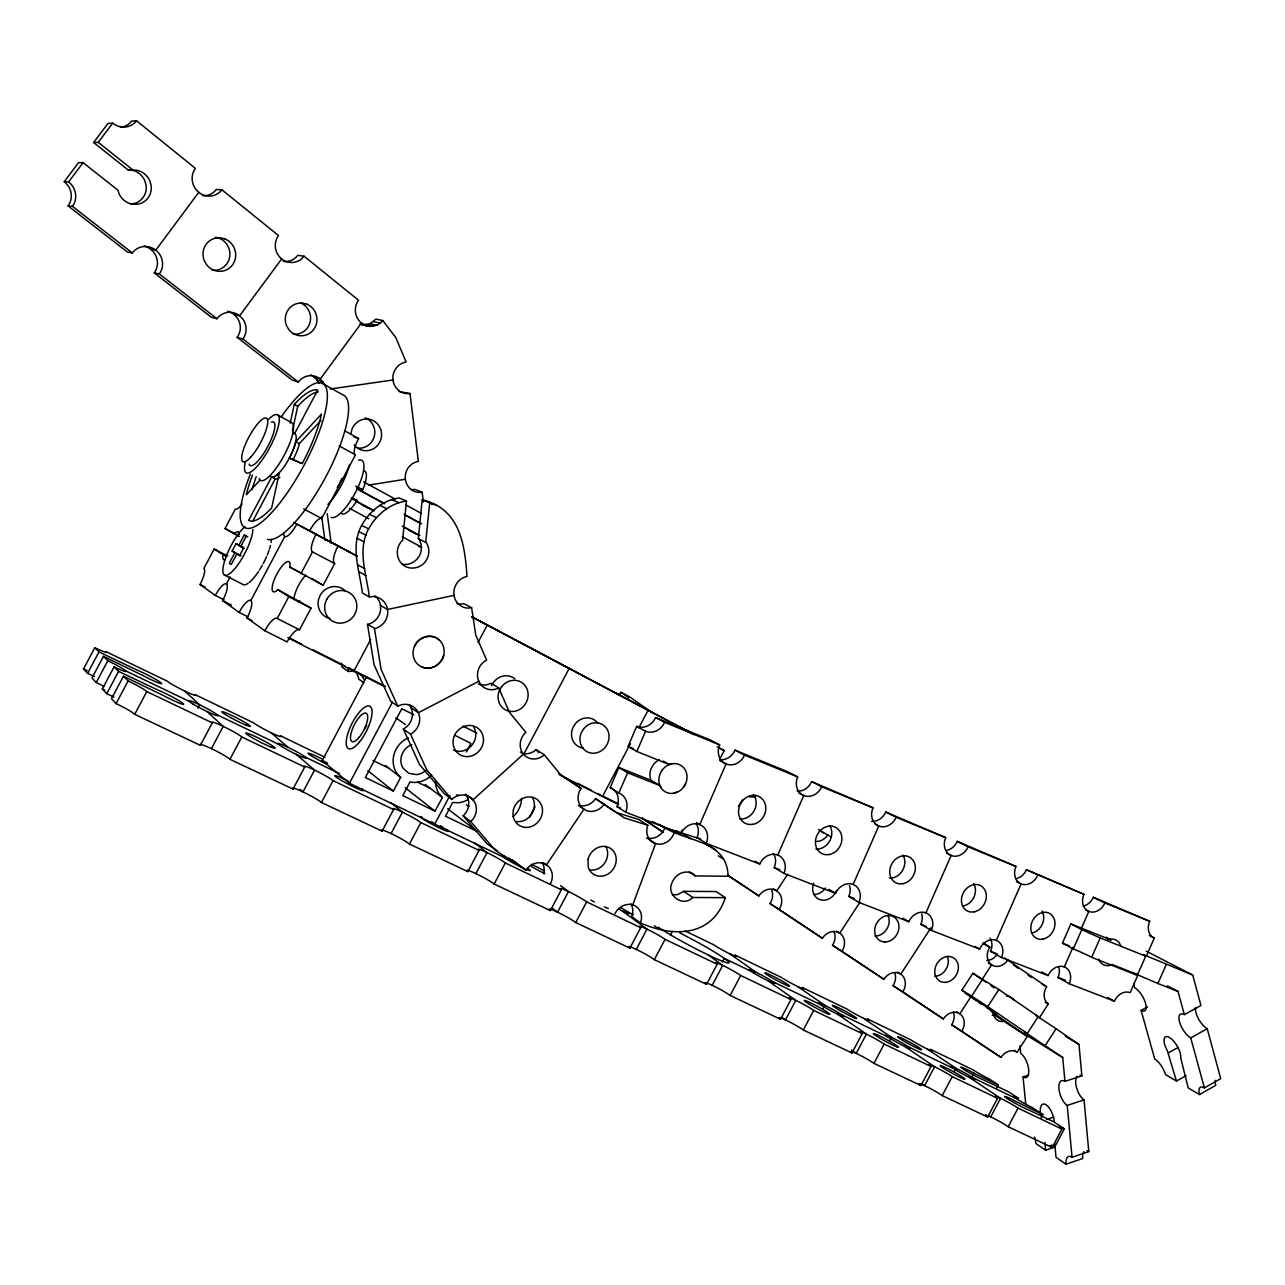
<?xml version="1.0" encoding="UTF-8"?>
<svg xmlns="http://www.w3.org/2000/svg" width="1285" height="1285" viewBox="0 0 1285 1285"><rect width="100%" height="100%" fill="white"/><g stroke="black" fill="none" stroke-linecap="round" stroke-linejoin="round"><path stroke-width="1.5" d="M368.618 485.12L405.353 479.257A15.677 14.938 -73.5 0 1 418.364 461.411L410.011 393.563L406.044 393.595A15.918 15.195 -84.8 0 1 392.953 379.991C391.877 371.75 397.756 363.221 406.124 362.017L395.764 337.473L382.737 320.511L375.879 319.098L369.984 323.724L362.113 324.784M632.686 904.993L655.575 843.651A15.324 13.573 -57.8 0 1 647.849 825.275L624.333 817.886L604.046 804.105L602.922 805.791A15.565 14.007 -57 0 1 585.494 810.16L582.458 808.12A15.565 14.007 -57 0 1 579.953 790.195L581.093 788.508L560.389 774.453L544.214 754.745L542.704 756.11A15.805 14.44 -57.3 0 1 524.746 755.548L522.32 752.608A15.805 14.44 -57.3 0 1 524.376 733.799L525.902 732.418L509.406 712.308L498.725 687.844L497.793 688.407A16.03 14.858 -59.2 0 1 480.204 683.813L478.373 680.295A16.03 14.858 -59.2 0 1 484.027 661.663L486.629 660.121L475.771 635.224L471.627 607.693L468.672 608.126A16.207 15.227 -63.8 0 1 454.215 596.417L453.846 592.273A16.207 15.227 -63.8 0 1 465.909 576.66L466.953 576.515C464.977 543.234 459.13 508.378 422.203 499.769L418.316 538.479L426.524 542.913A16.432 15.629 -65.2 0 1 426.941 559.136C422.637 568.131 409.658 571.311 402.253 564.211A16.432 15.629 -65.2 0 1 401.611 541.178L402.574 540.326L406.462 501.102L399.153 497.986C382.962 500.042 369.405 511.526 361.631 525.469C350.082 546.816 359.72 570.717 362.386 592.963L369.341 596.931L372.971 596.545A16.464 15.677 -57.2 0 1 387.492 608.962L387.749 613.17A16.464 15.677 -57.2 0 1 374.979 628.542L367.494 624.349L374.096 664.859L390.672 701.241L397.772 706.14A16.239 15.179 -52.2 0 1 418.348 712.741L478.855 681.227M406.462 501.102C390.126 503.174 376.457 514.787 368.618 528.842C356.957 550.382 366.659 574.491 369.341 596.931M425.753 541.949L429.688 502.885L422.203 499.769M293.928 599.645L294.249 596.754A16.898 5.124 -62.4 0 1 305.332 575.68L306.023 575.086M308.529 530.303L338.067 545.852A17.235 5.333 -62.1 0 0 334.678 563.553L323.161 585.253L289.848 567.103L290.121 564.854A16.978 4.995 -62.4 0 0 285.72 562.493L283.567 564.372A16.978 4.995 -62.4 0 0 272.436 585.542L272.083 588.434A16.978 4.995 -62.4 0 0 276.387 590.955L277.865 589.687L311.05 608.094L299.55 629.795A17.251 5.333 -62.8 0 0 287.117 641.954L264.855 630.742L247.025 618.021A16.657 4.803 -62.8 0 0 250.88 600.513L284.772 536.52M224.008 599.806L215.334 595.421L200.042 584.514A15.452 4.128 -62.6 0 0 203.865 568.436L214.161 549.016L223.108 554.718L222.787 556.774A15.725 4.289 -62.4 0 0 224.859 559.81M292.45 430.668L297.718 406.365A73.711 20.287 -61.7 0 1 318.375 391.813M290.185 423.134L294.265 404.454A73.759 20.191 -61.7 0 1 317.716 390.11L294.683 433.527A24.576 6.73 -61.7 0 0 292.675 433.623M351.014 433.238L351.994 429.206A15.902 15.324 -78.9 0 1 378.32 424.901L380.36 428.435A15.902 15.324 -78.9 0 1 354.226 444.899M251.956 489.36L256.197 476.687M672.392 894.794L677.468 894.649L683.732 891.324L716.114 891.549L725.399 897.669C712.018 937.424 672.874 937.343 640.38 922.887L641.135 920.767A15.324 13.476 -54 0 0 634.196 905.411L630.742 904.463A15.324 13.476 -54 0 0 614.985 913.651M443.823 655.061C441.783 664.682 430.411 671.172 421.335 666.674M695.988 823.283A15.083 13.3 -58.3 0 1 697 837.627L706.204 843.329L759.74 864.034A14.938 12.914 -59.2 0 1 777.778 855.055L803.751 795.543A14.954 12.962 -62.7 0 1 797.696 776.911L744.545 755.114A15.227 13.428 -62.4 0 1 726.057 763.965L699.763 824.585A15.211 13.38 -58.4 0 0 681.146 833.644L625.666 812.184L616.977 806.643A15.372 13.782 -57.2 0 0 610.198 787.593L618.872 767.547L651.126 780.332L660.072 785.633L661.181 787.882M672.023 763.611L669.212 764.495L636.83 751.5L628.012 746.44L636.685 726.378A15.372 13.83 -62 0 0 655.559 717.528L710.3 739.983L719.68 744.914A15.227 13.428 -62.4 0 0 726.057 763.965L719.809 760.591M625.666 812.184A15.5 13.862 -57.2 0 0 618.856 793.006L627.61 772.783L618.872 767.547M636.83 751.5L645.584 731.261A15.5 13.926 -62 0 0 664.602 722.315L719.68 744.914M773.345 853.497A14.826 12.834 -59.2 0 1 774.229 867.52L783.914 873.382L835.587 893.38A14.681 12.481 -59.9 0 1 853.128 884.465L878.731 826.03L875.278 824.231M849.53 885.702A14.569 12.4 -59.8 0 1 848.807 896.4L858.926 902.407L908.848 921.714A14.424 12.047 -60.4 0 1 925.923 912.88L951.141 855.473A14.44 12.095 -63.1 0 0 968.103 846.831L1016.001 866.476A14.199 11.694 -63.2 0 0 1021.109 883.903L996.293 940.363M1186.103 1075.641L1176.466 1081.038L1167.294 1050.648A13.782 5.429 59.4 0 1 1164.065 1039.308L1164.612 1037.621A13.782 5.429 59.4 0 1 1174.586 1042.264A13.782 5.429 59.4 0 1 1180.77 1058.133L1188.191 1087.913L1199.499 1094.531A13.99 5.493 58.7 0 1 1204.414 1087.881L1190.729 1037.894A14.071 5.67 59.4 0 1 1179.518 1021.864A14.071 5.67 59.4 0 1 1184.368 1014.62L1200.961 1005.48L1192.721 975.042L1143.12 954.498L1145.722 956.185L1137.257 975.347L1091.656 957.309A14.424 0.819 24.1 0 0 1073.296 948.956L1062.438 943.126L1070.903 923.931L1111.172 940.058L1106.256 937.215M990.06 938.082A14.071 11.597 -60.8 0 1 990.574 951.302L1001.465 957.534L1048.126 975.572A13.958 11.276 -61.1 0 1 1064.301 966.914L1073.023 947.238M1081.713 927.545L1088.829 911.434A13.974 11.308 -63.3 0 0 1104.907 902.953L1149.706 921.329A13.75 10.939 -63.4 0 0 1154.315 938.05L1146.397 955.944M1073.296 948.956L1081.825 929.633L1070.903 923.931M1091.656 957.309L1100.201 937.938L1081.825 929.633M1184.368 1014.62L1178.04 991.458L1157.881 983.491L1166.314 964.441M339.963 482.437L341.89 478.438M240.407 555.746L236.842 553.899L231.38 564.26L230.127 564.115L229.421 562.991L234.914 552.695L232.135 551.088L236.087 543.651L243.17 547.314M466.487 751.934L470.904 743.372L454.922 735.357M244.279 548.438L238.769 545.402L244.214 535.074L246.238 536.263L240.729 546.591L243.54 548.181L239.556 555.714L236.842 553.899M851.65 1051.403A14.697 1.237 28.5 0 1 873.945 1063.354L920.96 1085.552L931.031 1066.502A14.52 1.06 28.6 0 1 934.564 1066.743A14.52 1.06 28.6 0 1 952.233 1076.637L997.562 1098.306A14.344 1.012 28.7 0 1 1000.517 1098.306A14.344 1.012 28.7 0 1 1018.041 1108.104L1061.892 1129.065A14.199 0.98 28.8 0 1 1064.333 1128.84L1054.68 1147.12L1045.653 1150.204L1035.919 1143.521A13.011 5.526 70.2 0 0 1034.457 1137.129M954.257 1071.626L955.976 1068.349L927.063 1048.913A13.364 0.9 28.5 0 1 910.744 1039.806L867.327 1018.86A13.525 0.932 28.4 0 1 863.44 1018.25A13.525 0.932 28.4 0 1 847.04 1009.078L802.226 987.474A13.685 0.964 28.3 0 1 797.792 986.591A13.685 0.964 28.3 0 1 781.296 977.371L735.004 955.044A13.878 0.996 28.2 0 1 729.976 953.904A13.878 0.996 28.2 0 1 713.384 944.604L685.034 930.934M920.237 1083.801A14.52 1.189 28.7 0 1 942.21 1095.575L952.233 1076.637M972.07 1076.766L973.918 1073.264L998.3 1085.006L996.469 1088.491M942.21 1095.575L987.651 1117.034L997.562 1098.306M990.719 1116.906L1000.549 1098.322L969.709 1077.585M988.31 1115.814A14.344 1.14 28.8 0 1 1008.195 1126.736L1018.041 1108.104M1041.123 1117.854L1042.842 1114.577L1032.61 1107.766A13.685 0.916 28.7 0 1 1015.792 1098.402L972.809 1077.746M1008.195 1126.736L1052.158 1147.489L1061.892 1129.065M94.544 676.649L87.605 673.34L83.509 668.987L94.785 647.72A16.368 1.301 26.9 0 0 106.173 651.72L167.339 681.227A15.934 1.253 27 0 0 184.51 690.961A15.934 1.253 27 0 0 194.934 694.542L253.868 722.973A15.532 1.221 27.2 0 0 270.974 732.659L288.065 747.324M87.605 673.34L98.977 651.897L94.785 647.72M98.977 651.897L137.254 670.144A16.432 1.333 27 0 1 156.529 679.829A16.432 1.333 27 0 1 159.372 683.202L156.899 682.255A16.432 1.333 27 0 1 142.506 675.316L103.475 656.362L91.99 678.014L96.246 682.512A16.962 1.574 26.7 0 1 104.037 686.447M96.246 682.512L107.828 660.683L103.475 656.362M113.931 697.08L106.751 693.691L102.318 688.985L114.044 666.883A16.962 1.397 26.9 0 0 125.721 670.882L188.943 701.241M106.751 693.691L118.573 671.396L114.044 666.883M118.573 671.396L158.184 690.173A17.042 1.43 27 0 1 178.149 700.197A17.042 1.43 27 0 1 181.297 703.875L178.76 702.927A17.042 1.43 27 0 1 163.854 695.763L123.44 676.215L111.506 698.735L116.084 703.602A17.621 1.703 26.7 0 1 134.716 714.332L200.364 745.332A17.123 1.638 27 0 1 211.35 748.625A17.123 1.638 27 0 1 229.951 759.29L293.028 789.07A16.689 1.59 27.2 0 1 302.955 791.913A16.689 1.59 27.2 0 1 321.459 802.499L382.111 831.138A16.303 1.542 27.5 0 1 391.042 833.531A16.303 1.542 27.5 0 1 409.465 844.052L467.82 871.599L479.048 850.413A15.95 1.333 27.7 0 1 486.967 852.581A15.95 1.333 27.7 0 1 505.31 862.958L561.368 889.766A15.645 1.285 27.9 0 1 568.436 891.565A15.645 1.285 27.9 0 1 586.667 901.861L640.701 927.69A15.372 1.237 28 0 1 646.949 929.135A15.372 1.237 28 0 1 665.084 939.351L717.175 964.248A15.115 1.189 28.2 0 1 722.684 965.372A15.115 1.189 28.2 0 1 740.706 975.508L790.966 999.537A14.906 1.14 28.3 0 1 795.784 1000.34A14.906 1.14 28.3 0 1 813.678 1010.395L862.219 1033.59A14.697 1.092 28.5 0 1 866.363 1034.12A14.697 1.092 28.5 0 1 884.144 1044.079L931.031 1066.502M116.084 703.602L128.131 680.905L123.44 676.215M239.219 536.616L225.02 528.553L235.316 509.133A15.436 4.128 -62 0 0 242.094 504.009M134.716 714.332L146.795 691.555L212.282 722.861A17.123 1.478 27.1 0 1 223.156 726.362A17.123 1.478 27.1 0 1 241.789 736.964L304.706 767.049A16.689 1.43 27.3 0 1 314.52 770.084A16.689 1.43 27.3 0 1 333.056 780.605L393.563 809.534A16.303 1.381 27.5 0 1 402.398 812.12A16.303 1.381 27.5 0 1 420.837 822.577L479.048 850.413M271.665 476.944L248.631 520.377A73.759 20.191 -61.7 0 0 271.649 508.025L279.375 472.607A24.576 6.73 -61.7 0 1 271.665 476.944L275.199 478.855A24.56 6.762 -61.7 0 0 279.809 477.394M253.097 520.505L275.199 478.855M248.101 616.928L239.138 612.399L222.642 600.625A16.03 4.449 -62.7 0 0 226.497 583.872L230.208 576.82M197.922 708.131L199.657 704.839L184.542 690.993M200.364 745.332L212.282 722.861M309.621 530.882A16.56 4.931 -62.1 0 1 321.716 518.53L355.463 454.874A16.576 4.915 -61.3 0 1 358.595 438.522L344.557 430.732M264.855 630.742A17.348 5.188 -62.8 0 1 277.223 618.471L288.772 596.658L277.865 589.687M300.947 573.704L312.512 551.891A17.315 5.204 -62.1 0 1 316.062 534.191L296.835 524.071A16.641 4.803 -62 0 1 287.936 535.7A16.641 4.803 -62 0 1 283.712 533.404M211.399 748.641L223.204 726.378L206.885 711.44M357.407 488.155L362.691 489.778A24.206 7.341 -61.7 0 0 364.522 471.065M229.951 759.29L241.789 736.964M370.658 639.544L353.921 671.091L349.07 667.782M293.028 789.07L304.706 767.049M512.281 859.986L516.875 863.52L349.44 783.288L322.246 760.527L366.53 676.986M321.459 802.499L333.056 780.605M349.44 783.288L392.616 701.819M413.979 714.829L401.803 708.726L365.325 777.553L393.387 791.078L400.663 777.345L397.338 773.923A23.981 22.247 -51.1 0 1 408.341 737.831M478.004 642.548L487.304 625.008M382.111 831.138L393.563 809.534M391.09 833.547L402.43 812.136L390.849 802.675M409.465 844.052L420.837 822.577M449.911 795.479L434.715 824.151L431.583 821.645M523.637 754.456L569.207 668.425M475.884 873.623L487.015 852.614L474.438 842.735M529.484 817.099L535.058 806.578M467.049 870.331A15.95 1.478 27.7 0 1 479.434 875.358A15.95 1.478 27.7 0 1 494.147 884.032L505.31 862.958M630.437 743.678L602.504 796.443L597.927 793.52M638.822 727.84L648.138 710.252M494.147 884.032L550.349 910.567L561.368 889.766M552.887 908.527L557.545 912.205A15.645 1.43 27.9 0 1 575.728 922.55L586.667 901.861M680.375 833.483L682.239 829.965M719.584 759.403L724.258 750.585L717.175 746.826M575.728 922.55L629.875 948.121L640.701 927.69M636.268 949.406L646.981 929.151L621.924 910.663M629.875 948.121A15.372 1.381 28.1 0 1 636.236 949.39A15.372 1.381 28.1 0 1 654.338 959.654L665.084 939.351M670.465 934.902L672.296 931.448M654.338 959.654L706.557 984.326L717.175 964.248M722.443 961.871L724.29 958.385L750.858 971.139M706.557 984.326A15.115 1.333 28.2 0 1 712.163 985.274L722.716 965.388L708.163 954.9M712.163 985.274A15.115 1.333 28.2 0 1 730.137 995.457L740.706 975.508M730.137 995.457L780.541 1019.246L790.966 999.537M780.654 1017.865A14.906 1.285 28.4 0 1 803.302 1029.992L813.678 1010.395M822.994 1008.677L824.777 1005.288L797.824 986.607M803.302 1029.992L851.971 1052.961L862.219 1033.59M873.945 1063.354L884.144 1044.079M889.686 1040.657L891.453 1037.332L863.472 1018.25M431.615 775.128A23.981 22.247 -51.1 0 1 412.18 782.34L410.076 781.826L402.783 795.608L435.005 811.14L442.377 797.583L438.715 793.166A23.756 21.845 -52.4 0 1 435.535 781.939M337.216 487.465L339.144 484.156M341.842 513.839A24.206 7.341 -61.7 0 0 356.764 500.941L351.881 497.584M683.54 787.191L685.58 783.754M414.477 646.323L416.661 642.677A16.239 15.259 -57.6 0 1 436.932 638.276A16.239 15.259 -57.6 0 1 442.683 658.129L440.514 661.759A16.239 15.259 -57.6 0 1 419.842 665.919A16.239 15.259 -57.6 0 1 414.926 645.407C419.312 636.621 431.953 633.055 439.438 640.058M491.641 685.58L493.761 682.03A15.789 14.601 -58.7 0 1 514.819 678.753M1027.309 1033.461L987.747 1006.621L998.814 989.514L1038.248 1016.531L1027.309 1033.461L1024.932 1032.176L1062.711 1057.491L1064.96 1081.392A13.509 6.007 70.3 0 0 1058.936 1088.861A13.509 6.007 70.3 0 0 1067.209 1105.453L1072.059 1157.287A13.46 5.863 69.6 0 0 1066.052 1164.226L1056.045 1157.351L1054.728 1143.538M953.39 1012.034A13.348 10.971 -58.6 0 1 951.655 1024.755L1000.999 1057.41A13.236 10.682 -58.7 0 1 1017.094 1052.238L1027.325 1036.417L994.59 1014.877L992.261 1015.246M1039.099 1018.186L1048.287 1003.97A13.203 10.665 -60.8 0 1 1046.649 986.768L1004.468 957.871M1045.203 1045.604L1056.077 1028.755L1035.839 1015.327L1038.248 1016.531M986.43 1007.488L996.855 1014.01L961.903 990.189L972.89 973.259L998.814 989.514M971.492 995.843L959.847 1013.801L956.506 1011.697M982.077 979.523L991.602 964.826A13.412 11.003 -60.9 0 1 989.819 947.27L983.427 942.821M961.903 990.189L971.621 996.148L982.672 979.09M930.966 927.738L900.785 974.142A13.669 11.388 -58.5 0 1 902.777 991.891L943.351 1018.957A13.444 11.035 -58.6 0 1 959.831 1013.785A13.444 11.035 -58.6 0 1 961.694 1031.196L1000.999 1057.41M859.97 902.247L839.78 933.183L836.631 931.207M787.593 874.346L776.75 890.874A14.119 12.159 -58.2 0 1 779.112 909.411L822.384 938.275A13.878 11.758 -58.3 0 1 839.747 933.167A13.878 11.758 -58.3 0 1 841.948 951.318L883.839 979.25A13.669 11.388 -58.5 0 1 900.753 974.126L897.524 972.103M738.345 806.466L742.618 799.961M520.329 751.998L523.525 754.07L472.976 799.864L465.379 794.259L466.6 795.704A15.822 14.504 -51.2 0 1 464.64 814.321L463.114 815.686L470.679 821.484L495.062 850.092L526.031 870.218L527.171 868.515A15.645 14.023 -52.3 0 1 544.856 863.97L547.924 865.978A15.645 14.023 -52.3 0 1 550.494 883.694M604.046 804.105L595.501 798.595L594.377 800.266A15.436 13.91 -57 0 1 580.563 805.679M283.198 261.401A16.528 15.805 73.5 0 0 297.767 255.329L304.047 256.197L358.531 300.24A16.223 15.484 86.3 0 0 361.438 323.033L320.334 378.914A16.143 15.693 -88.2 0 0 298.329 382.047L292.177 380.071L237.147 337.312A16.448 16.03 70.3 0 0 236.906 317.395L233.902 314.359A16.448 16.03 70.3 0 0 227.573 311.323M281.672 258.944L239.636 315.757A16.593 16.159 71.5 0 0 216.924 318.728L211.382 317.283L154.232 272.886A17.01 16.416 54.6 0 0 144.145 246.126M120.533 127.327A17.685 16.593 55 0 0 131.568 121.127L136.531 120.774L195.384 168.351A17.219 16.352 63.2 0 0 198.773 192.316L155.79 250.141A17.155 16.56 55.3 0 1 159.324 273.93L216.924 318.728M150.714 249.306L155.79 250.141A17.155 16.56 55.3 0 0 132.323 252.936L127.456 252.069L68.057 205.921A17.653 16.753 47 0 0 64.25 181.715L78.578 162.601L83.059 162.633L117.963 190.196L118.975 193.601A17.492 16.641 55.3 0 0 132.773 204.219L137.19 204.267A17.492 16.641 55.3 0 0 151.068 185.168L149.799 180.816A17.492 16.641 55.3 0 0 136.065 170.134L128.147 169.989L93.628 142.523L107.924 123.472L112.678 123.135A17.845 16.737 55.4 0 0 136.531 120.774M132.323 252.936L72.442 206.355A17.813 16.914 47.4 0 0 68.603 181.924L83.059 162.633M93.628 142.523L98.254 142.362L112.678 123.135M259.891 480.253L246.335 494.805A73.759 20.191 -61.7 0 1 252.502 474.952M301.027 463.403L289.414 457.958A24.576 6.73 -61.7 0 0 295.775 441.703L321.459 414.107A73.759 20.191 -61.7 0 1 302.248 463.548L289.414 457.958A24.576 6.73 -61.7 0 1 270.412 475.546M292.964 459.885A24.56 6.762 -61.7 0 0 299.309 443.646L320.961 420.452M363.8 325.153C370.337 327.53 378.416 326.358 382.737 320.511M234.111 533.966L235.428 532.745A15.725 4.289 -62.4 0 1 239.219 534.769M544.214 754.745L536.054 749.573L534.544 750.938A15.677 14.344 -57.2 0 1 523.413 753.604M470.679 821.484L472.221 820.087A15.966 14.601 -51.3 0 0 474.213 801.326L471.74 798.403A15.966 14.601 -51.3 0 0 453.396 797.969L451.854 799.366L444.401 793.745L419.569 764.623L403.345 729.029A16.095 15.067 -52 0 0 408.999 704.501M298.345 602.231L299.839 600.978M725.399 897.669L692.808 897.476C682.849 907.82 665.678 895.099 672.151 882.458A15.179 13.284 -56.6 0 1 679.829 873.736C684.776 871.069 691.619 871.439 695.394 875.92L728.097 876.241C727.438 840.631 687.571 841.932 664.907 827.797A15.195 13.476 -57.8 0 1 646.708 837.868L655.575 843.651A15.324 13.573 -57.8 0 0 673.918 833.467M1204.414 1087.881L1220.75 1078.661L1207.241 1028.723A14.039 5.766 59.2 0 1 1195.516 1007.568M1199.499 1094.531L1215.738 1085.375A13.958 5.574 58.6 0 1 1215.273 1080.348M1190.729 1037.894L1207.241 1028.723M1168.579 1052.704L1178.281 1047.323M1176.466 1081.038L1165.479 1074.597A13.492 5.188 59.4 0 0 1154.749 1059.065L1141.096 1010.395L1147.537 1006.878M1107.108 940.186L1109.485 939.319A13.846 11.115 -62.3 0 1 1119.749 943.608L1120.568 945.583M1072.059 1157.287L1088.781 1151.569L1084.042 1099.848A13.46 6.088 70.2 0 1 1076.718 1088.266A13.46 6.088 70.2 0 1 1077.071 1076.188M1066.052 1164.226L1082.693 1158.524A13.428 5.927 69.4 0 1 1084.01 1151.633M1067.209 1105.453L1084.042 1099.848M1046.472 1119.556L1053.829 1117.099M1064.96 1081.392L1081.858 1075.834L1078.982 1044.448L1056.077 1028.755M1025.735 1104.072L1023.053 1076.91L1028.53 1075.111M673.838 793.086L677.436 791.946M454.119 595.34L387.524 609.476L380.44 605.412M1004.87 1021.189L1002.525 1021.575A13.316 10.842 -59.7 0 1 993.626 1015.343L992.952 1012.291M330.293 389.002L392.953 379.991M367.494 624.349L368.008 624.301A16.32 15.565 -57.1 0 0 380.665 609.058L380.408 604.898A16.32 15.565 -57.1 0 0 374.834 595.726M1031.55 933.055L1032.048 933.022A13.974 11.42 -62.1 0 0 1042.006 911.033M962.995 905.941L963.509 905.909A14.199 11.806 -61.8 0 0 973.612 883.534M889.332 878.057L892.641 877.864A14.44 12.224 -61.5 0 0 902.889 855.119M815.911 849.048L819.332 848.871A14.697 12.641 -61.1 0 0 829.724 825.709M739.887 818.995L743.421 818.834A14.954 13.091 -60.6 0 0 753.974 795.254L753.412 794.612M399.057 391.556L410.011 393.563M130.861 203.833L132.259 203.849A17.348 16.496 54.8 0 0 146.024 184.928L144.755 180.623A17.348 16.496 54.8 0 0 131.134 170.022L128.147 169.989M456.544 795.046L458.36 795.126M64.25 181.715L68.603 181.924M304.047 256.197A16.673 15.934 74.2 0 1 281.64 258.911A16.673 15.934 74.2 0 1 278.508 235.557L221.903 189.794L216.265 189.521A17.058 16.207 62.7 0 1 202.693 195.738M402.173 564.211C409.112 565.561 416.292 561.722 419.52 555.522A16.287 15.516 -65.3 0 0 419.087 539.443L418.316 538.479M68.057 205.921L72.442 206.355M874.812 935.978L875.294 936.058A13.653 11.501 -59.7 0 0 888.369 916.414L887.999 915.739M813.453 894.456L813.951 894.521A13.862 11.87 -59.7 0 0 825.468 887.967M154.232 272.886L159.324 273.93M373.437 321.652L380.264 323.097M369.984 323.724L376.778 325.185M366.113 324.8L372.891 326.262M359.912 324.061L368.843 326.262M233.902 314.359L239.636 315.757L242.656 318.825A16.593 16.159 71.5 0 1 242.897 338.935L298.329 382.047M215.494 237.211L219.623 238.368A16.753 16.127 65.1 0 1 212.121 270.187M237.147 337.312L242.897 338.935M310.488 374.899A15.998 15.565 -89 0 1 314.006 376.971L320.334 378.914L325.298 385.516M314.006 376.971L316.897 379.91L323.242 381.87M615.66 812.281L639.014 819.637L647.849 825.275M664.907 827.797L697.723 838.125M429.688 502.885L436.932 505.551M353.712 436.723L358.595 438.522M616.977 806.643L620.655 808.056M697 837.627L700.662 839.041M774.229 867.52L779.722 869.656M848.807 896.4L854.316 898.536M921.666 913.812A14.312 11.999 -60.3 0 1 920.879 924.317L926.421 926.453M990.574 951.302L996.132 953.454M1058.856 967.3A13.846 11.228 -61.1 0 1 1057.989 977.403L1065.474 980.31M920.879 924.317L931.416 930.436L979.652 949.085A14.183 11.661 -60.8 0 1 996.26 940.347A14.183 11.661 -60.8 0 1 1001.465 957.534M1057.989 977.403L1069.232 983.732L1114.384 1001.192A13.733 10.906 -61.4 0 1 1130.158 992.63L1138.076 974.753L1112.216 964.537L1109.854 965.404A13.846 11.115 -62.3 0 1 1099.574 961.164L1098.739 959.188M1062.438 943.126L1069.505 945.921M627.61 772.783L660.072 785.633M628.012 746.44L633.376 748.593M1100.201 937.938L1145.722 956.185M423.359 502.033L422.171 492.284L415.119 489.408A15.532 14.842 -73.7 0 1 411.248 489.505M720.082 759.74A15.099 13.348 -62.4 0 0 735.004 750.135L787.817 771.819L797.696 776.911M797.15 791.094A14.826 12.882 -62.7 0 0 811.686 781.601L872.997 807.815A14.697 12.513 -62.9 0 0 878.699 826.014A14.697 12.513 -62.9 0 0 896.159 817.308L945.712 837.643A14.44 12.095 -63.1 0 0 951.109 855.457L946.547 853.095M871.583 821.388A14.585 12.448 -62.9 0 0 885.718 811.991L945.712 837.643M946.756 850.429A14.328 12.031 -63.1 0 0 957.277 841.37L1016.001 866.476M1016.178 878.715A14.087 11.629 -63.2 0 0 1026.442 869.768L1083.962 894.36A13.974 11.308 -63.3 0 0 1088.797 911.418L1085.552 909.78M1083.335 906.07A13.862 11.26 -63.3 0 0 1093.374 897.235L1149.706 921.329M811.686 781.601L821.693 786.757L872.997 807.815M1026.442 869.768L1083.962 894.36M604.255 906.857L606.295 907.708M526.995 869.72L527.396 869.897A15.516 1.253 27.8 0 0 527.541 868.242M538.27 652.073L539.154 652.539L533.917 649.792M391.459 499.496L398.703 502.628M379.493 505.374L386.64 508.571M353.76 498.901L357.085 500.411M369.309 514.241L376.36 517.518M577.672 672.954L578.523 673.404M1042.842 1114.577L1015.792 1101.454A14.007 0.964 28.7 0 0 1005.769 1096.619L1004.79 1096.378A14.007 0.964 28.7 0 0 1014.748 1103.076L1017.977 1104.843A14.007 0.964 28.7 0 0 1028.064 1109.694L1053.78 1121.837L1064.333 1128.84M322.246 760.527L327.643 763.113M217.47 714.942L278.331 744.176M305.782 757.363L339.529 773.57M628.172 912.221L633.393 914.711M773.024 981.788L820.408 1004.549M841.836 1014.845L887.662 1036.85M908.399 1046.809L952.747 1068.108M361.631 525.469L368.618 528.842M324.88 757.218L280.483 735.807A15.532 1.221 27.2 0 1 270.974 732.659M477.153 831.459L445.526 816.216L452.577 802.531L458.424 802.756A23.756 21.845 -52.4 0 0 468.35 799.431M372.939 760.447L388.969 768.253M417.48 782.131L429.945 788.203M359.302 531.878L366.257 535.299M626.02 698.59L557.192 662.08M1093.374 897.235L1104.907 902.953M604.336 687.073L603.613 686.688M1149.272 935.528L1154.315 938.05M356.973 538.27L363.912 541.756M957.277 841.37L968.103 846.831M289.494 637.986L301.573 644.074M313.154 649.921L345.055 666.015M356.057 671.557L385.596 686.463M577.399 783.224L591.566 790.355M603.163 796.218L617.073 803.237M658.932 824.344L664.265 827.042M287.808 637.745L384.376 686.447M462.809 726.009L476.912 733.109M559.425 774.726L618.599 804.571M652.603 821.709L666.915 828.937M247.025 618.021L252.037 620.559M200.042 584.514L205.134 587.084M222.642 600.625L231.396 605.058M277.223 618.471L299.55 629.795M885.718 811.991L896.159 817.308M1016.387 881.494L1021.141 883.919A14.199 11.694 -63.2 0 0 1037.654 875.358M1157.881 983.491L1134.687 973.564L1137.257 975.347M224.377 574.973L242.913 584.45A28.559 8.079 -62.4 0 0 248.117 583.31M1146.156 951.125L1192.721 975.042M288.772 596.658L311.05 608.094M471.627 607.693L463.901 603.693L460.962 604.127A16.062 15.115 -63.9 0 1 457.026 603.629M633.28 702.397L649.567 711.039L647.817 710.123M232.135 551.088L240.986 555.666M214.161 549.016L227.622 555.939M223.108 554.718L226.513 556.469M323.145 538.078L329.362 541.387M225.02 528.553L236.761 534.672M289.848 567.103L301.654 573.238M735.004 750.135L744.545 755.114M244.214 535.074L247.764 536.921M618.471 695.185A14.681 13.332 -62.4 0 0 620.944 692.278L629.281 696.647L653.679 713.609M531.283 648.363L531.974 648.716M572.034 669.967L571.166 669.501M338.373 546.173L342.613 548.406M345.793 550.06L356.33 555.666M331.948 542.736L329.795 541.595L333.682 543.667M483.947 623.289L484.83 623.755L483.786 623.177M473.314 617.635L488.637 625.731M494.902 629.12L499.849 631.722M503.704 633.778L508.715 636.428M514.899 639.657L520.088 642.404M523.878 644.428L570.412 669.1M554.767 660.795L559.987 663.542M564.211 665.823L565.288 666.369L564.436 665.919M534.946 650.355L548.823 657.679M573.479 670.754L578.764 673.549M581.96 675.251L587.309 678.078M594.843 682.03L600.384 684.953M603.34 686.543L609.058 689.547M649.294 710.942L655.559 714.219M657.502 715.279L663.156 718.267M671.926 722.877L677.805 725.977M680.279 727.31L686.158 730.41M679.379 726.844L680.006 727.165M312.512 551.891L334.678 563.553M325.153 539.122L340.959 547.506M479.69 621.04L493.456 628.333M500.684 632.156L498.114 630.79L499.206 631.369M522.77 643.865L525.404 645.247M338.083 545.98L350.885 552.775M483.995 623.321L471.483 616.688L694.173 734.635M528.922 647.126L490.163 626.566M611.483 690.864L647.592 709.995M649.102 710.798L685.772 730.233M681.612 728.065L691.908 733.494M719.022 747.822L724.258 750.585M1167.406 985.852L1178.04 991.458M293.671 522.417L357.198 556.148M354.772 554.815L356.941 555.971M798.804 792.925L803.751 795.543A14.954 12.962 -62.7 0 0 821.693 786.757M655.559 717.528L664.602 722.315M303.645 508.876L321.716 518.53M570.781 669.292L572.757 670.352M609.459 689.772L610.825 690.527M530.239 647.801L532.873 649.214M357.84 564.966L364.763 568.693M349.536 508.33L368.891 518.771M402.317 536.809L421.673 547.249L418.476 546.398M351.576 498.13L356.764 500.941M351.223 498.387L374.144 510.82M402.35 526.095L419.97 535.652M355.672 501.038L373.244 510.547M403.137 526.738L418.958 535.315M362.193 505.069L368.313 508.153M408.598 529.966L415.601 533.773M356.555 488.348L384.729 503.704M404.084 514.241L421.705 523.83M357.455 489.119L383.797 503.463M404.855 514.948L420.661 523.541M363.591 481.827L395.17 499.094M405.691 504.844L421.464 513.486M355.784 486.019L362.691 489.778M357.198 487.497L362.402 490.324M358.933 571.729L365.872 575.519M973.918 1073.264L971.829 1072.108A13.509 0.916 28.6 0 0 961.999 1067.369L961.003 1067.08A13.509 0.916 28.6 0 0 970.352 1073.361L973.468 1075.063A13.509 0.916 28.6 0 0 983.346 1079.834L1008.58 1091.816L1018.475 1098.386A13.685 0.916 28.7 0 0 1015.792 1098.402M295.775 441.703L299.309 443.646M636.685 726.378L645.584 731.261M277.223 414.686L291.39 422.492A32.832 8.883 -61.7 0 1 282.218 458.825A32.832 8.883 -61.7 0 1 259.104 478.486M339.16 445.879L355.463 454.874M818.497 829.532L831.25 837.049M294.265 404.454L297.718 406.365M1107.831 997.545L1114.384 1001.192M321.539 382.882L342.469 394.672A81.597 23.066 -61.7 0 1 327.322 473.94A81.597 23.066 -61.7 0 1 267.457 539.347M1041.766 971.974L1048.126 975.572M663.188 761.073L669.212 764.495M982.977 943.383L989.819 947.27M1042.135 984.182L1046.649 986.768M975.042 946.435L979.652 949.085M988.181 962.834L991.602 964.826A13.412 11.003 -60.9 0 0 1007.922 959.847M902.905 918.229L908.848 921.714M1045.283 1002.204L1048.287 1003.97M498.725 687.844L490.854 683.202L489.922 683.749A15.886 14.761 -59.2 0 1 478.422 683.973M311.773 578.491L323.161 585.253M828.921 889.397L835.587 893.38M1065.233 1036.192L1078.982 1044.448M361.438 323.033L364.94 325.153M696.695 822.737L699.763 824.585A15.211 13.38 -58.4 0 1 706.204 843.329M754.97 861.127L759.74 864.034M1062.711 1057.491L1018.427 1030.217L990.992 1011.327M1027.325 1036.417L994.59 1014.877M987.747 1006.621L971.621 996.148M706.734 844.309L716.002 850.06M773.715 888.979L776.75 890.874A14.119 12.159 -58.2 0 0 758.889 895.918L728.466 875.888M610.198 787.593L618.856 793.006M681.741 833.098L690.864 838.784M718.267 855.842L722.925 858.749M676.633 830.817L681.146 833.644M1014.154 1050.375L1017.094 1052.238M771.626 890.119A14.007 12.095 -58.1 0 1 770.004 903.58L779.112 909.411M822.384 938.275L770.004 903.58M834.174 932.075A13.782 11.694 -58.3 0 1 832.503 945.278L841.948 951.318M883.839 979.25L832.503 945.278M894.729 972.681A13.557 11.324 -58.5 0 1 893.027 985.643L902.777 991.891M943.351 1018.957L893.027 985.643M951.655 1024.755L961.694 1031.196M581.093 788.508L558.589 773.522M497.311 850.59L487.336 844.1L463.114 815.686M508.619 857.946L516.506 863.07M236.087 543.651L238.769 545.402M689.322 871.921L695.394 875.92M578.378 805.422L583.984 809.148L546.382 864.966L543.683 862.942M998.3 1085.006L988.695 1078.613A13.219 0.867 28.6 0 1 972.472 1069.586L930.388 1049.283A13.364 0.9 28.5 0 1 927.031 1048.897M663.51 832.294L641.97 818.095L663.269 832.407M727.406 874.924L758.889 895.918M978.784 1002.412L981.322 1004.115M964.923 992.903L976.712 1000.999M595.501 798.595L614.053 811.188M683.732 891.324L692.808 897.476M411.104 707.842L418.364 712.773A16.239 15.179 -52.2 0 1 410.525 734.153L426.845 770.036L451.854 799.366M1051.676 1145.08L1054.68 1147.12A14.199 1.092 28.9 0 0 1050.712 1145.449M904.736 1046.392L934.597 1066.759L924.606 1085.664L921.49 1083.464M972.89 973.259L985.981 982.238M990.88 985.595L994.156 987.828M364.265 679.877A15.581 14.729 -50.4 0 0 348.363 671.493L341.987 667.108L341.457 663.156M363.655 682.528L358.788 679.171A15.436 14.633 -50.2 0 0 353.054 669.501M620.944 692.278L627.401 696.775M820.135 830.672L823.396 832.937M1013.624 965.099L1018.443 968.456M1028.08 975.154L1031.309 977.387M837.579 1014.17L866.395 1034.136L856.228 1053.347L851.473 1049.941M395.892 717.833L405.434 724.563M730.009 953.92L755.853 972.167M768.157 980.84L795.817 1000.356L785.472 1019.904L782.244 1017.559M403.345 729.029L410.525 734.153M429.399 502.419L432.386 504.571M654.354 925.73L657.294 927.882M640.38 922.887L631.674 916.478L632.429 914.374A15.195 13.38 -54 0 0 630.774 903.644M466.455 804.635L469.009 806.546M560.613 885.622L568.468 891.581L557.545 912.205A15.645 1.43 27.9 0 0 550.349 910.567M425.239 784.525L442.377 797.583M447.662 808.763L475.595 830.271M518.08 864.098L526.031 870.218M385.404 765.491L400.663 777.345M405.193 787.769L435.005 811.14M98.254 142.362L133.046 170.086M367.831 770.631L393.387 791.078M296.192 754.311L314.568 770.101L302.987 791.929L300.208 789.408M536.054 749.573L538.495 752.544M316.897 379.91L318.937 383.508M947.173 956.265L947.543 956.923A13.428 11.131 -59.7 0 1 934.693 976.279M397.772 706.14L381.083 669.453L374.465 628.59M605.669 846.365C610.536 854.429 605.926 865.528 597.477 868.997A15.34 13.669 -54.9 0 1 590.12 869.993M1133.691 984.005L1134.735 987.763A13.573 5.349 60 0 1 1145.529 1003.248A13.573 5.349 60 0 1 1141.096 1010.395M321.7 516.538L324.88 540.086M327.225 513.743L331.193 543.426M347.849 667.622L348.363 671.493M1019.969 1045.733L1020.724 1053.491A13.059 5.67 71 0 1 1028.675 1069.522A13.059 5.67 71 0 1 1023.053 1076.91M1044.898 1142.365L1045.653 1150.204M364.763 728.82A15.789 5.509 -63.3 0 1 366.819 725.366M426.315 769.988A15.998 14.826 -51.1 0 1 416.613 774.614L408.903 773.345L403.137 768.269A15.998 14.826 -51.1 0 1 411.826 744.609M521.565 798.306A23.532 21.443 -53.4 0 1 513.117 816.65M361.246 788.54A16.191 1.349 27.4 0 1 359.736 789.6L356.861 788.38A16.191 1.349 27.4 0 1 335.385 776.525A16.191 1.349 27.4 0 1 348.556 781.328M325.924 763.756A15.629 1.253 27.3 0 1 308.207 753.556A15.629 1.253 27.3 0 1 321.555 758.776M445.927 829.13A15.838 1.301 27.6 0 1 445.14 830.512L442.425 829.355A15.838 1.301 27.6 0 1 425.287 820.392A15.838 1.301 27.6 0 1 421.753 816.81M440.418 825.789A15.838 1.301 27.6 0 1 443.486 827.588M467.82 871.599A15.95 1.478 27.7 0 1 466.953 870.732M107.828 660.683A16.962 1.397 26.9 0 1 125.721 670.882M104.872 690.157A16.962 1.574 26.7 0 1 102.318 688.985M87.139 670.658A16.368 1.446 26.7 0 1 83.509 668.987M128.131 680.905A17.621 1.526 26.9 0 1 146.795 691.555M544.872 873.671A15.099 1.189 27.8 0 1 531.54 866.54M531.428 864.339A15.099 1.189 27.8 0 1 544.583 871.037M524.826 868.821A15.516 1.253 27.8 0 1 509.519 860.918A15.516 1.253 27.8 0 1 502.981 856.067M503.977 856.244A15.516 1.253 27.8 0 1 505.824 856.886M608.351 908.431A15.227 1.205 27.9 0 1 606.681 907.869M594.312 901.925A15.227 1.205 27.9 0 1 590.875 900.046M620.767 907.644A14.826 1.14 28 0 1 629.393 913.523A14.826 1.14 28 0 1 618.647 909.025M658.386 927.304A43.77 3.325 28.1 0 0 701.337 951.575L710.701 956.136A43.77 3.325 28.1 0 0 727.342 960.65L723.166 957.55A43.77 3.325 28.1 0 0 679.861 932.958M780.541 1019.246A14.906 1.285 28.4 0 1 779.32 1017.495M851.971 1052.961A14.697 1.237 28.5 0 1 850.59 1051.901M920.96 1085.552A14.52 1.189 28.7 0 1 918.887 1083.769M987.651 1117.034A14.344 1.14 28.8 0 1 986.559 1115.139M1052.158 1147.489A14.199 1.092 28.9 0 1 1049.781 1145.578M532.375 797.583A15.613 14.183 -54 0 1 533.885 801.053C536.455 810.241 529.5 820.44 520.056 821.549A15.613 14.183 -54 0 1 516.249 821.468M473.587 726.924A15.87 14.681 -54.5 0 1 475.755 734.41C476.028 744.063 466.824 752.769 457.139 751.163A15.87 14.681 -54.5 0 1 453.46 750.006M542.174 862.701A15.516 13.926 -52.1 0 1 543.78 873.752M422.171 492.284A15.677 14.938 -73.5 0 1 405.353 479.225M221.903 189.794A17.219 16.352 63.2 0 1 198.773 192.316M300.69 302.955A16.255 15.693 80.2 0 1 293.221 334.1M365.261 417.786A15.757 15.211 -79.4 0 1 371.558 422.588L373.582 426.09A15.757 15.211 -79.4 0 1 357.856 448.128M358.611 460.207A32.334 9.702 -61.7 0 1 357.214 488.959A32.334 9.702 -61.7 0 1 331.177 517.277M349.263 465.09A32.43 9.541 -61.7 0 1 327.932 504.411M281.158 417.015A81.967 22.439 -61.7 0 1 326.583 405.128A81.967 22.439 -61.7 0 1 265.063 519.188A81.967 22.439 -61.7 0 1 250.35 474.101M271.392 422.074A24.688 6.537 -61.7 0 1 267.874 446.377A24.688 6.537 -61.7 0 1 249.097 464.094M292.594 433.704A24.576 6.73 -61.7 0 1 289.334 458.054M268.404 419.44A32.928 8.706 -61.7 0 1 278.17 426.973A32.928 8.706 -61.7 0 1 256.149 467.387A32.928 8.706 -61.7 0 1 245.355 461.717M252.888 529.677A28.672 7.887 -62.4 0 1 234.962 568.5A28.672 7.887 -62.4 0 1 223.719 564.243A28.672 7.887 -62.4 0 1 244.905 526.657M271.408 539.379A28.559 8.079 -62.4 0 1 271.071 542.495M270.412 545.643A28.559 8.079 -62.4 0 1 269.577 548.631M269.079 550.189A28.559 8.079 -62.4 0 1 267.232 555.072M266.525 556.742A28.559 8.079 -62.4 0 1 263.264 563.489M262.365 565.143A28.559 8.079 -62.4 0 1 259.522 569.946M258.558 571.439A28.559 8.079 -62.4 0 1 249.242 582.458M239.138 612.399A16.657 4.803 -62.8 0 1 250.88 600.513M215.334 595.421A16.03 4.449 -62.7 0 1 226.497 583.872M1040.914 1115.364A13.252 5.766 70.3 0 1 1040.673 1106.883L1041.509 1105.132A13.252 5.766 70.3 0 1 1048.801 1107.397A13.252 5.766 70.3 0 1 1054.214 1121.098M1080.01 1075.095A13.46 6.088 70.2 0 1 1081.858 1075.834M1086.949 1150.734A13.428 5.927 69.4 0 1 1088.781 1151.569M997.562 953.936A13.316 10.939 -60.9 0 1 986.816 960.473M827.974 834.768A14.071 12.111 -61.3 0 1 816.344 841.482M836.583 890.377A13.974 11.934 -59.8 0 1 823.332 900.223L820.199 899.741A13.974 11.934 -59.8 0 1 813.678 883.116M1006.364 996.1A13.316 10.842 -59.7 0 1 1013.817 999.746M708.645 845.739A14.344 12.561 -58 0 1 711.617 847.136M629.281 696.647A14.81 13.412 -62.4 0 1 626.807 699.57M755.419 796.62A14.312 12.529 -61.6 0 1 748.769 796.507M853.128 884.465A14.681 12.481 -59.9 0 1 858.926 902.407M925.923 912.88A14.424 12.047 -60.4 0 1 931.416 930.436M1064.301 966.914A13.958 11.276 -61.1 0 1 1069.232 983.732M777.778 855.055A14.938 12.914 -59.2 0 1 783.914 873.382M330.036 618.567A16.416 15.741 -55.2 0 1 318.6 599.26L320.174 595.276A16.416 15.741 -55.2 0 1 345.296 590.811M597.943 723.471A15.5 14.071 -59.5 0 0 575.038 724.114L572.949 727.599A15.5 14.071 -59.5 0 0 583.31 748.063M650.66 779.465A15.227 13.557 -60 0 1 651.334 768.109L653.374 764.671A15.227 13.557 -60 0 1 659.414 759.788M588.032 859.328L588.193 867.006A15.468 13.766 -55 0 0 605.99 875.069C614.487 871.567 619.145 860.372 614.246 852.244A15.468 13.766 -55 0 0 601.701 846.478C595.035 847.49 589.606 852.871 588.032 859.328M483.481 739.517C483.754 749.235 474.486 758.038 464.72 756.431A16.014 14.794 -54.6 0 1 453.493 738.473C455.533 729.045 466.616 722.475 475.627 726.812A16.014 14.794 -54.6 0 1 483.481 739.517M513.406 809.871L512.972 813.871A15.757 14.28 -54.1 0 0 528.055 827.331C537.564 826.191 544.567 815.911 541.997 806.643A15.757 14.28 -54.1 0 0 531.396 797.086C523.188 795.865 515.285 802.001 513.406 809.871M326.775 599.292L325.185 603.324A16.56 15.87 -55.4 0 0 354.74 614.342L356.314 610.343A16.56 15.87 -55.4 0 0 326.775 599.292M662.353 769.86L660.297 773.313A15.356 13.653 -60 0 0 672.617 793.423A15.356 13.653 -60 0 0 685.853 771.161A15.356 13.653 -60 0 0 662.353 769.86M501.664 686.672L499.512 690.254A15.934 14.697 -58.8 0 0 504.957 709.593A15.934 14.697 -58.8 0 0 524.569 705.144L526.689 701.578A15.934 14.697 -58.8 0 0 521.276 682.223A15.934 14.697 -58.8 0 0 501.664 686.672M583.502 729.029L581.398 732.546A15.645 14.151 -59.5 0 0 586.506 751.42A15.645 14.151 -59.5 0 0 605.524 746.922L607.596 743.421A15.645 14.151 -59.5 0 0 602.504 724.547A15.645 14.151 -59.5 0 0 583.502 729.029M1043.211 939.062L1040.079 939.287A14.071 11.485 -62.1 0 1 1032.273 921.361A14.071 11.485 -62.1 0 1 1051.258 914.551L1053.234 916.912A14.071 11.485 -62.1 0 1 1043.211 939.062M974.319 911.836L971.074 912.045A14.312 11.87 -61.8 0 1 962.915 893.717A14.312 11.87 -61.8 0 1 982.447 886.891L984.487 889.3A14.312 11.87 -61.8 0 1 974.319 911.836M903.066 883.678L899.725 883.871A14.569 12.288 -61.5 0 1 891.164 865.126A14.569 12.288 -61.5 0 1 911.258 858.268L913.394 860.741A14.569 12.288 -61.5 0 1 903.066 883.678M829.323 854.541L825.869 854.718A14.81 12.721 -61.2 0 1 816.891 835.523A14.81 12.721 -61.2 0 1 837.579 828.648L839.812 831.186A14.81 12.721 -61.2 0 1 829.323 854.541M752.962 824.36L749.412 824.52A15.083 13.171 -60.7 0 1 739.967 804.876A15.083 13.171 -60.7 0 1 761.282 797.985L763.611 800.587A15.083 13.171 -60.7 0 1 752.962 824.36M944.7 982.415L941.728 981.981A13.541 11.196 -59.7 0 1 937.391 962.995A13.541 11.196 -59.7 0 1 956.168 960.232L957.63 962.915A13.541 11.196 -59.7 0 1 944.7 982.415M884.996 941.985L881.944 941.536A13.75 11.549 -59.7 0 1 877.366 922.1A13.75 11.549 -59.7 0 1 896.657 919.45L898.167 922.196A13.75 11.549 -59.7 0 1 884.996 941.985M306.954 304.24L302.939 303.164A16.384 15.822 81 0 0 286.635 325.844L288.772 329.522A16.384 15.822 81 0 0 313.877 329.265A16.384 15.822 81 0 0 306.954 304.24M225.261 239.09L221.116 237.934A16.898 16.255 65.9 0 0 204.427 261L206.676 264.79A16.898 16.255 65.9 0 0 232.601 264.806A16.898 16.255 65.9 0 0 225.261 239.09M963.654 1078.838L961.839 1078.099A14.167 1.012 28.6 0 1 942.13 1067.305A14.167 1.012 28.6 0 1 948.587 1069.088L951.767 1070.742A14.167 1.012 28.6 0 1 963.654 1078.838M897.075 1046.954L895.147 1046.167A14.344 1.044 28.5 0 1 875.23 1035.244A14.344 1.044 28.5 0 1 882.345 1037.316L885.59 1039.019A14.344 1.044 28.5 0 1 897.075 1046.954M920.269 1049.492L918.454 1048.753A13.669 0.948 28.5 0 1 899.436 1038.344A13.669 0.948 28.5 0 1 906.037 1040.304L909.121 1041.91A13.669 0.948 28.5 0 1 920.269 1049.492M828.215 1013.961L826.175 1013.126A14.52 1.076 28.4 0 1 806.032 1002.075A14.52 1.076 28.4 0 1 813.871 1004.485L817.164 1006.203A14.52 1.076 28.4 0 1 828.215 1013.961M855.135 1018.154L853.224 1017.367A13.83 0.98 28.4 0 1 834.013 1006.846A13.83 0.98 28.4 0 1 841.257 1009.094L844.39 1010.733A13.83 0.98 28.4 0 1 855.135 1018.154M787.85 985.788L785.826 984.953A14.023 1.012 28.3 0 1 766.422 974.303A14.023 1.012 28.3 0 1 774.325 976.857L777.521 978.528A14.023 1.012 28.3 0 1 787.85 985.788M271.023 747.115L267.955 745.798A16.593 1.397 27.2 0 1 246.254 733.815A16.593 1.397 27.2 0 1 260.534 739.116L264.341 741.108A16.593 1.397 27.2 0 1 271.023 747.115M246.126 725.174L243.154 723.889A16.014 1.285 27.1 0 1 222.305 712.404A16.014 1.285 27.1 0 1 236.279 717.705L239.942 719.616A16.014 1.285 27.1 0 1 246.126 725.174M359.19 737.317A15.822 5.445 -63.3 0 0 366.53 713.448A15.822 5.445 -63.3 0 0 351.608 731.406A15.822 5.445 -63.3 0 0 359.19 737.317M359.447 742.071A23.74 8.176 -63.3 0 0 370.176 706.429A23.74 8.176 -63.3 0 0 347.801 733.751A23.74 8.176 -63.3 0 0 359.447 742.071M282.298 746.874A16.095 1.317 27.3 0 0 306.023 758.246A16.095 1.317 27.3 0 0 287.92 747.26A16.095 1.317 27.3 0 0 282.298 746.874M192.75 703.875A16.512 1.365 27.1 0 0 217.406 715.697A16.512 1.365 27.1 0 0 199.528 704.758A16.512 1.365 27.1 0 0 192.75 703.875M822.512 1005.93A14.167 1.028 28.4 0 0 843.281 1016.499A14.167 1.028 28.4 0 0 827.668 1006.733A14.167 1.028 28.4 0 0 822.512 1005.93M889.83 1038.248A13.99 0.996 28.5 0 0 910.101 1048.576A13.99 0.996 28.5 0 0 894.264 1038.73A13.99 0.996 28.5 0 0 889.83 1038.248M752.914 972.504A14.376 1.06 28.2 0 0 774.18 983.314A14.376 1.06 28.2 0 0 758.841 973.644A14.376 1.06 28.2 0 0 752.914 972.504M954.948 1069.522A13.83 0.964 28.6 0 0 974.785 1079.625A13.83 0.964 28.6 0 0 958.722 1069.714A13.83 0.964 28.6 0 0 954.948 1069.522M250.848 457.042A24.736 6.473 -61.7 0 0 267.425 419.392A24.736 6.473 -61.7 0 0 245.869 443.261A24.736 6.473 -61.7 0 0 250.848 457.042"/></g></svg>
